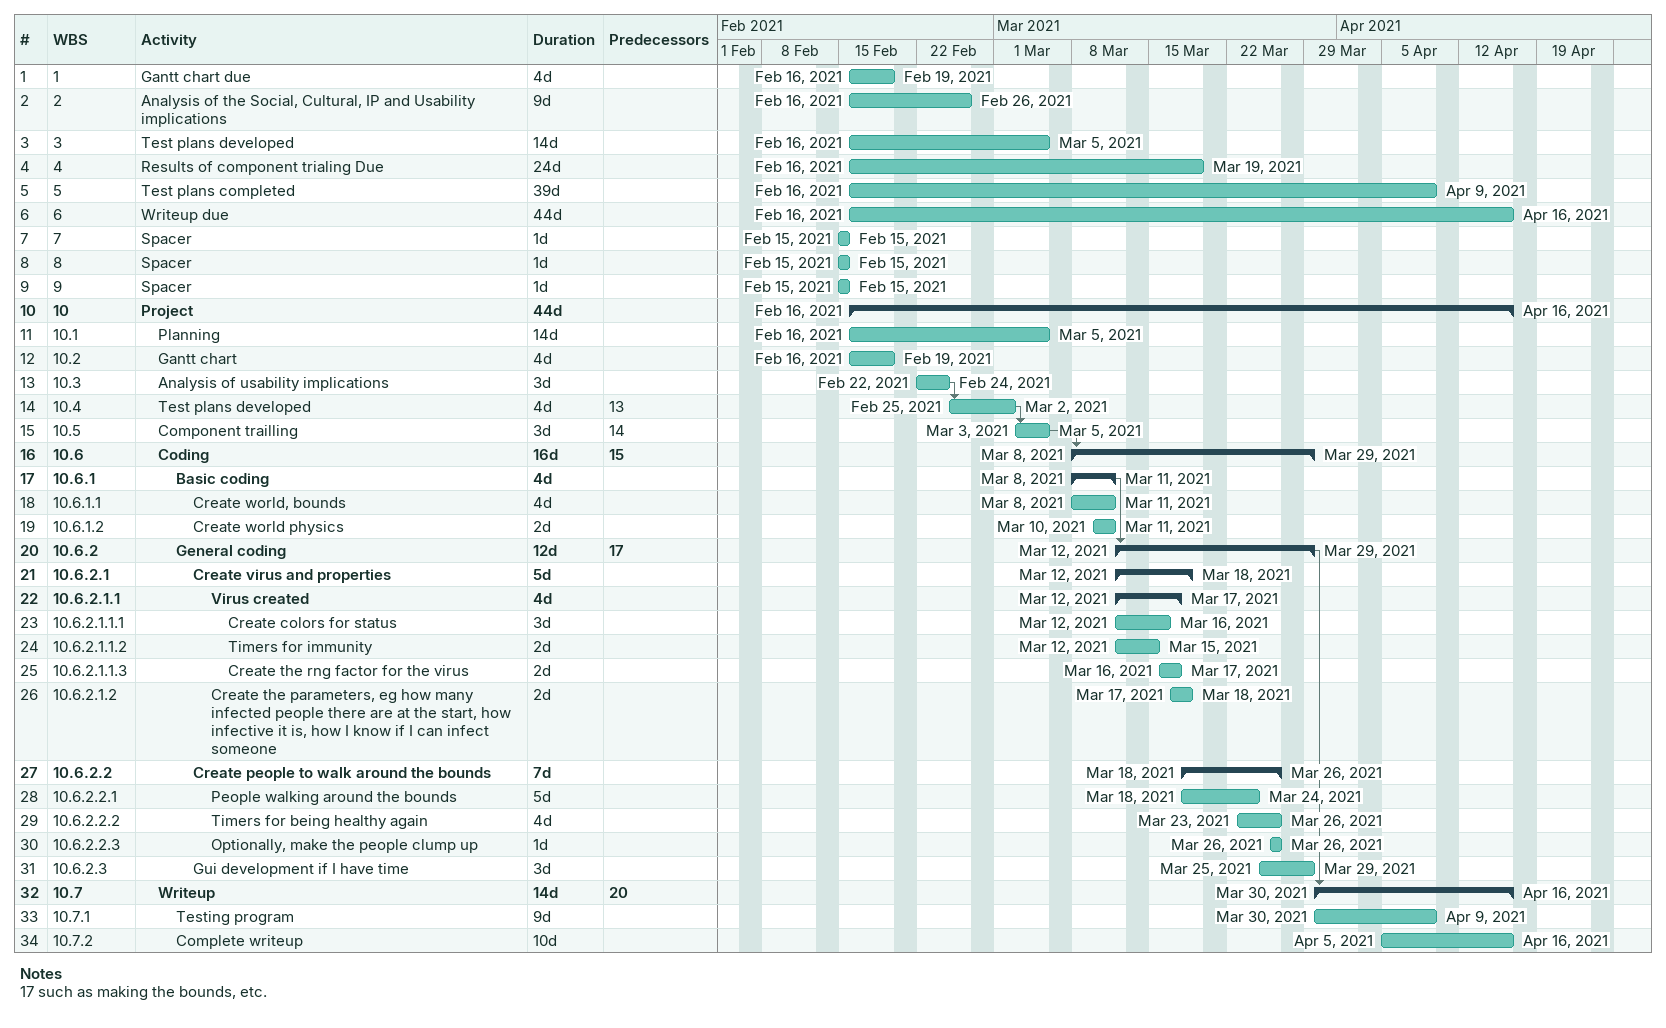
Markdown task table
| ID | WBS | Task | Duration | Start | Finish | Predecessors |
|---|---|---|---|---|---|---|
| 1 | 1 | Gantt chart due | 4d | 2021-02-16 | 2021-02-19 |  |
| 2 | 2 | Analysis of the Social, Cultural, IP and Usability implications | 9d | 2021-02-16 | 2021-02-26 |  |
| 3 | 3 | Test plans developed | 14d | 2021-02-16 | 2021-03-05 |  |
| 4 | 4 | Results of component trialing Due | 24d | 2021-02-16 | 2021-03-19 |  |
| 5 | 5 | Test plans completed | 39d | 2021-02-16 | 2021-04-09 |  |
| 6 | 6 | Writeup due | 44d | 2021-02-16 | 2021-04-16 |  |
| 7 | 7 | Spacer | 1d | 2021-02-15 | 2021-02-15 |  |
| 8 | 8 | Spacer | 1d | 2021-02-15 | 2021-02-15 |  |
| 9 | 9 | Spacer | 1d | 2021-02-15 | 2021-02-15 |  |
| 10 | 10 | **Project** | 44d | 2021-02-16 | 2021-04-16 |  |
| 11 | 10.1 | Planning | 14d | 2021-02-16 | 2021-03-05 |  |
| 12 | 10.2 | Gantt chart | 4d | 2021-02-16 | 2021-02-19 |  |
| 13 | 10.3 | Analysis of usability implications | 3d | 2021-02-22 | 2021-02-24 |  |
| 14 | 10.4 | Test plans developed | 4d | 2021-02-25 | 2021-03-02 | 13 |
| 15 | 10.5 | Component trailling | 3d | 2021-03-03 | 2021-03-05 | 14 |
| 16 | 10.6 | **Coding** | 16d | 2021-03-08 | 2021-03-29 | 15 |
| 17 | 10.6.1 | **Basic coding** | 4d | 2021-03-08 | 2021-03-11 |  |
| 18 | 10.6.1.1 | Create world, bounds | 4d | 2021-03-08 | 2021-03-11 |  |
| 19 | 10.6.1.2 | Create world physics | 2d | 2021-03-10 | 2021-03-11 |  |
| 20 | 10.6.2 | **General coding** | 12d | 2021-03-12 | 2021-03-29 | 17 |
| 21 | 10.6.2.1 | **Create virus and properties** | 5d | 2021-03-12 | 2021-03-18 |  |
| 22 | 10.6.2.1.1 | **Virus created** | 4d | 2021-03-12 | 2021-03-17 |  |
| 23 | 10.6.2.1.1.1 | Create colors for status | 3d | 2021-03-12 | 2021-03-16 |  |
| 24 | 10.6.2.1.1.2 | Timers for immunity | 2d | 2021-03-12 | 2021-03-15 |  |
| 25 | 10.6.2.1.1.3 | Create the rng factor for the virus | 2d | 2021-03-16 | 2021-03-17 |  |
| 26 | 10.6.2.1.2 | Create the parameters, eg how many infected people there are at the start, how infective it is, how I know if I can infect someone | 2d | 2021-03-17 | 2021-03-18 |  |
| 27 | 10.6.2.2 | **Create people to walk around the bounds** | 7d | 2021-03-18 | 2021-03-26 |  |
| 28 | 10.6.2.2.1 | People walking around the bounds | 5d | 2021-03-18 | 2021-03-24 |  |
| 29 | 10.6.2.2.2 | Timers for being healthy again | 4d | 2021-03-23 | 2021-03-26 |  |
| 30 | 10.6.2.2.3 | Optionally, make the people clump up | 1d | 2021-03-26 | 2021-03-26 |  |
| 31 | 10.6.2.3 | Gui development if I have time | 3d | 2021-03-25 | 2021-03-29 |  |
| 32 | 10.7 | **Writeup** | 14d | 2021-03-30 | 2021-04-16 | 20 |
| 33 | 10.7.1 | Testing program | 9d | 2021-03-30 | 2021-04-09 |  |
| 34 | 10.7.2 | Complete writeup | 10d | 2021-04-05 | 2021-04-16 |  |

Notes
- 17: such as making the bounds, etc.
